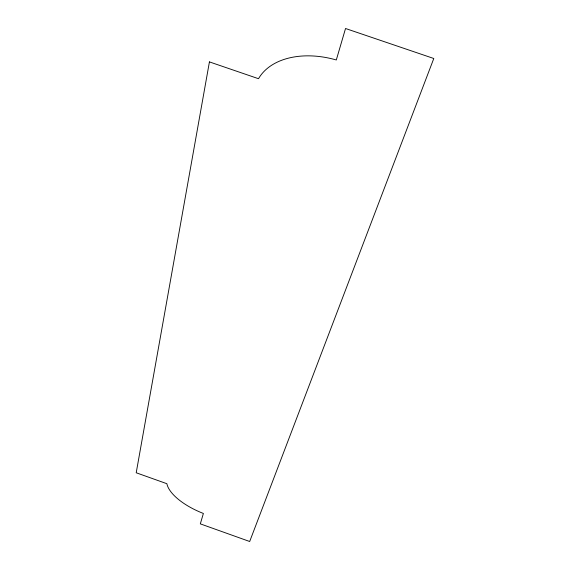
<?xml version="1.0" encoding="UTF-8"?>
<svg xmlns="http://www.w3.org/2000/svg" width="570" height="570" viewBox="0 0 570 570"><rect width="100%" height="100%" fill="white"/><g stroke="black" fill="none" stroke-linecap="round" stroke-linejoin="round"><path stroke-width="0.85" d="M209.425 61.902L136.209 472.772L166.86 483.695A48.137 20.513 20.3 0 0 203.376 513.456L200.327 523.866L249.681 541.5L433.791 58.496L345.534 28.5L336.307 59.971A75.86 50.972 20.8 0 0 258.516 78.71L209.425 61.902"/></g></svg>
